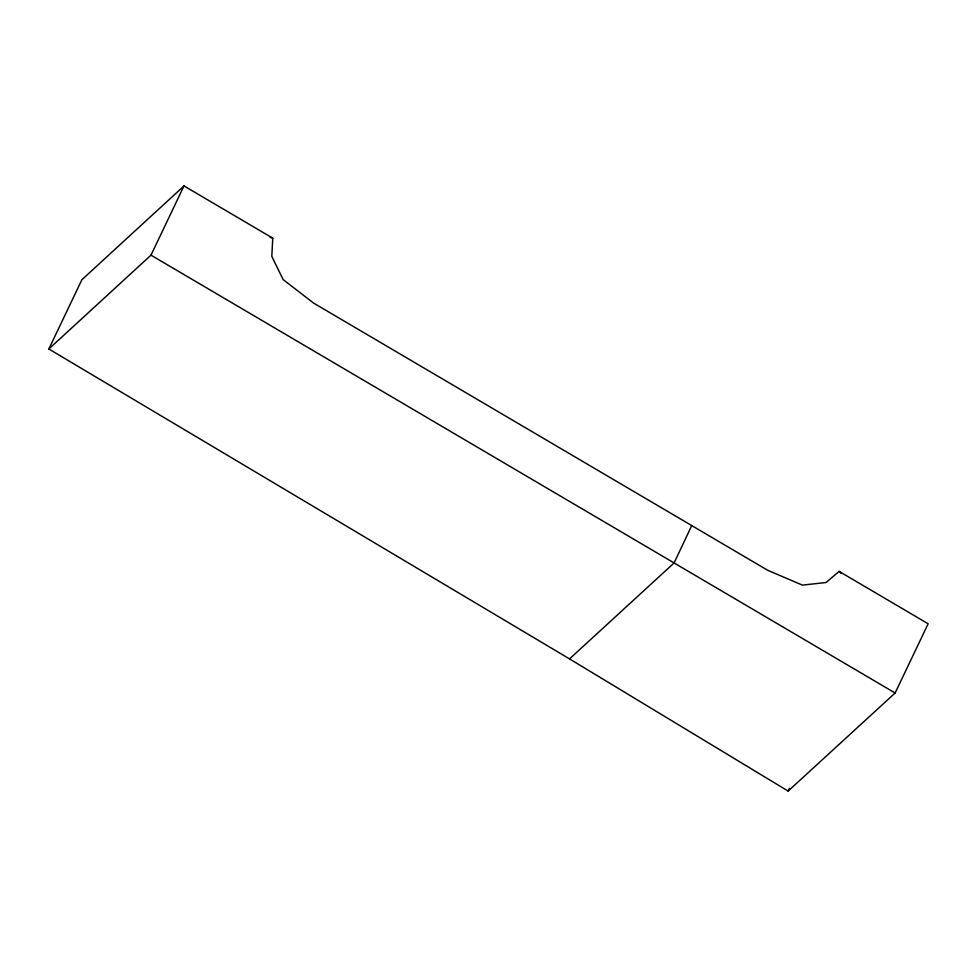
<?xml version="1.0" encoding="UTF-8"?>
<svg xmlns="http://www.w3.org/2000/svg" width="977" height="977" viewBox="0 0 977 977"><rect width="100%" height="100%" fill="white"/><g stroke="black" fill="none" stroke-linecap="round" stroke-linejoin="round"><path stroke-width="1.47" d="M272.754 238.144L271.814 256.389L283.135 279.581L313.666 303.126L767.739 570.299L802.422 585.125L826.053 582.5L839.121 571.386L928.15 623.766L895.127 692.998L788.134 791.077L569.53 658.901L48.85 348.984L81.873 279.74L184.006 185.923L272.754 238.144L270.092 237.289M691.74 525.577L674.093 562.947L569.53 658.901M48.85 348.984L150.983 255.156L184.006 185.923M788.134 791.077L789.428 788.366M150.983 255.156L895.127 692.998M839.121 571.386L841.221 573.487"/></g></svg>
